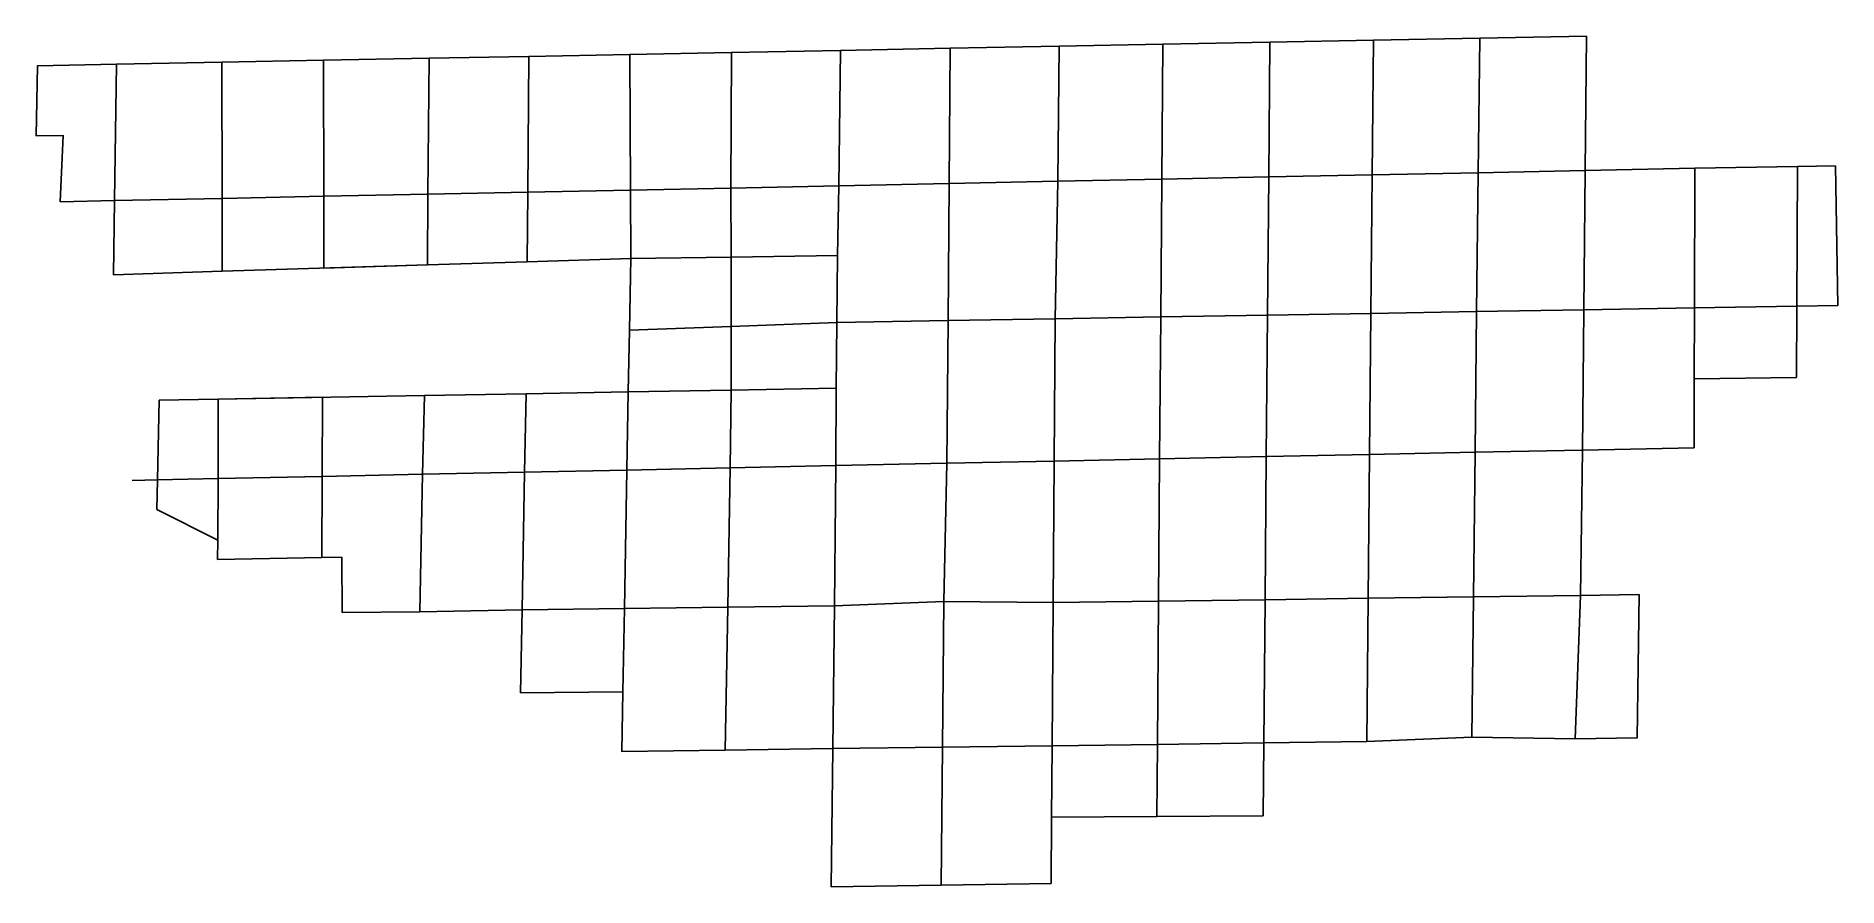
# Model space of a CAD drawing. Header units: inches. Extents: x 525896 to 526577, y 4167840 to 4168162.
import ezdxf

# ---------------------------------------------------------------- set-up
doc = ezdxf.new("R2010")
doc.units = ezdxf.units.IN
doc.header["$MEASUREMENT"] = 0

msp = doc.modelspace()

# ---------------------------------------------------------------- linework, layer by layer
for points in [[(526158.76, 4168155.67), (526199.93, 4168156.46)], [(526199.93, 4168156.46), (526199.38, 4168105.26)], [(526241.5, 4168157.26), (526199.93, 4168156.46)], [(526241.5, 4168157.26), (526241.07, 4168106.11)], [(526282.69, 4168158.05), (526241.5, 4168157.26)], [(526282.69, 4168158.05), (526282.09, 4168106.95)], [(526282.69, 4168158.05), (526321.83, 4168158.8)], [(526321.83, 4168158.8), (526321.44, 4168107.76)], [(526362.34, 4168159.58), (526321.83, 4168158.8)], [(526362.34, 4168159.58), (526361.89, 4168108.59)], [(526401.48, 4168160.33), (526362.34, 4168159.58)], [(526401.48, 4168160.33), (526401, 4168109.39)], [(526401.48, 4168160.33), (526441.64, 4168161.1)], [(526441.64, 4168161.1), (526441.06, 4168110.21)], [(526481.97, 4168161.87), (526441.64, 4168161.1)], [(526481.97, 4168161.87), (526481.49, 4168111.04)], [(525926.33, 4168151.21), (525896.47, 4168150.64), (525895.89, 4168124.16), (525906.19, 4168124.27), (525904.95, 4168099.24)], [(525926.33, 4168151.21), (525925.54, 4168099.66)], [(525966.17, 4168151.98), (525926.33, 4168151.21)], [(526004.61, 4168152.71), (525966.17, 4168151.98)], [(525966.17, 4168151.98), (525966.19, 4168100.49)], [(526044.44, 4168153.48), (526004.61, 4168152.71)], [(526004.61, 4168152.71), (526004.63, 4168101.28)], [(526044.44, 4168153.48), (526044.03, 4168102.08)], [(526044.44, 4168153.48), (526082.22, 4168154.2)], [(526082.22, 4168154.2), (526081.77, 4168102.85)], [(526120.32, 4168154.93), (526082.22, 4168154.2)], [(526158.76, 4168155.67), (526120.32, 4168154.93)], [(526120.32, 4168154.93), (526120.56, 4168103.65)], [(526158.76, 4168155.67), (526158.49, 4168104.42)], [(526361.89, 4168108.59), (526321.44, 4168107.76)], [(526361.89, 4168108.59), (526361.43, 4168056.36)], [(526401, 4168109.39), (526361.89, 4168108.59)], [(526401, 4168109.39), (526400.5, 4168057.02)], [(526401, 4168109.39), (526441.06, 4168110.21)], [(526441.06, 4168110.21), (526440.47, 4168057.7)], [(526481.49, 4168111.04), (526441.06, 4168110.21)], [(526481.49, 4168111.04), (526480.98, 4168058.39)], [(526522.92, 4168111.89), (526481.49, 4168111.04)], [(526522.92, 4168111.89), (526522.81, 4168059.1)], [(526561.7, 4168112.58), (526522.92, 4168111.89)], [(526576.13, 4168112.84), (526577.05, 4168060.02), (526561.47, 4168059.76)], [(526561.7, 4168112.58), (526561.47, 4168059.76)], [(526576.13, 4168112.84), (526561.7, 4168112.58)], [(526004.63, 4168101.28), (526044.03, 4168102.08)], [(526044.03, 4168102.08), (526043.81, 4168075.35)], [(526081.77, 4168102.85), (526044.03, 4168102.08)], [(526081.77, 4168102.85), (526081.54, 4168076.52)], [(526120.56, 4168103.65), (526081.77, 4168102.85)], [(526158.49, 4168104.42), (526120.56, 4168103.65)], [(526120.56, 4168103.65), (526120.68, 4168077.73)], [(526158.49, 4168104.42), (526199.38, 4168105.26)], [(526158.49, 4168104.42), (526158.68, 4168078.33)], [(526199.38, 4168105.26), (526198.84, 4168078.96)], [(526241.07, 4168106.11), (526199.38, 4168105.26)], [(526241.07, 4168106.11), (526240.63, 4168054.31)], [(526241.07, 4168106.11), (526282.09, 4168106.95)], [(526282.09, 4168106.95), (526281.19, 4168055)], [(526321.44, 4168107.76), (526282.09, 4168106.95)], [(526321.44, 4168107.76), (526321.04, 4168055.68)], [(525925.54, 4168099.66), (525904.95, 4168099.24)], [(525925.54, 4168099.66), (525925.12, 4168071.66)], [(525966.19, 4168100.49), (525925.54, 4168099.66)], [(526004.63, 4168101.28), (525966.19, 4168100.49)], [(525966.19, 4168100.49), (525966.2, 4168072.94)], [(526004.63, 4168101.28), (526004.64, 4168074.13), (526043.81, 4168075.35)], [(525966.2, 4168072.94), (526043.81, 4168075.35)], [(526081.54, 4168076.52), (526043.81, 4168075.35)], [(526120.68, 4168077.73), (526081.54, 4168076.52)], [(526120.68, 4168077.73), (526120.19, 4168050.63)], [(526120.68, 4168077.73), (526158.68, 4168078.33)], [(526198.84, 4168078.96), (526158.68, 4168078.33)], [(526158.68, 4168078.33), (526158.7, 4168052.09)], [(526198.84, 4168078.96), (526198.59, 4168053.6)], [(525966.2, 4168072.94), (525925.12, 4168071.66)], [(526240.63, 4168054.31), (526198.59, 4168053.6)], [(526240.63, 4168054.31), (526240.17, 4168000.35)], [(526240.63, 4168054.31), (526281.19, 4168055)], [(526281.19, 4168055), (526280.78, 4168001.19)], [(526321.04, 4168055.68), (526281.19, 4168055)], [(526321.04, 4168055.68), (526320.63, 4168002.03)], [(526361.43, 4168056.36), (526321.04, 4168055.68)], [(526361.43, 4168056.36), (526360.95, 4168002.87)], [(526400.5, 4168057.02), (526361.43, 4168056.36)], [(526400.5, 4168057.02), (526400, 4168003.69)], [(526400.5, 4168057.02), (526440.47, 4168057.7)], [(526440.47, 4168057.7), (526439.86, 4168004.52)], [(526480.98, 4168058.39), (526440.47, 4168057.7)], [(526480.98, 4168058.39), (526480.48, 4168005.37)], [(526522.81, 4168059.1), (526480.98, 4168058.39)], [(526522.81, 4168059.1), (526522.75, 4168032.31)], [(526561.47, 4168059.76), (526522.81, 4168059.1)], [(526561.47, 4168059.76), (526561.36, 4168032.75)], [(526120.19, 4168050.63), (526119.77, 4168027.34)], [(526120.19, 4168050.63), (526158.7, 4168052.09)], [(526198.59, 4168053.6), (526158.7, 4168052.09)], [(526158.7, 4168052.09), (526158.71, 4168028.03)], [(526198.59, 4168053.6), (526198.35, 4168028.73)], [(526081.14, 4168026.66), (526042.68, 4168025.99)], [(526081.14, 4168026.66), (526080.58, 4167997.01)], [(526119.77, 4168027.34), (526081.14, 4168026.66)], [(526119.77, 4168027.34), (526119.24, 4167997.82)], [(526119.77, 4168027.34), (526158.71, 4168028.03)], [(526158.71, 4168028.03), (526158.22, 4167998.64)], [(526198.35, 4168028.73), (526158.71, 4168028.03)], [(526198.35, 4168028.73), (526198.23, 4167999.47)], [(526522.75, 4168032.31), (526522.69, 4168006.25), (526480.48, 4168005.37)], [(526522.75, 4168032.31), (526561.36, 4168032.75)], [(525964.75, 4168024.62), (525942.44, 4168024.22), (525941.79, 4167994.12)], [(525964.75, 4168024.62), (525964.68, 4167994.6)], [(525964.75, 4168024.62), (526042.68, 4168025.99)], [(526004.22, 4168025.31), (525964.75, 4168024.62)], [(526004.22, 4168025.31), (526004.09, 4167995.42)], [(526042.68, 4168025.99), (526042.04, 4167996.21)], [(526198.23, 4167999.47), (526158.22, 4167998.64)], [(526198.23, 4167999.47), (526197.66, 4167946.54)], [(526240.17, 4168000.35), (526198.23, 4167999.47)], [(526240.17, 4168000.35), (526239.01, 4167948.1)], [(526240.17, 4168000.35), (526280.78, 4168001.19)], [(526280.78, 4168001.19), (526280.38, 4167947.68)], [(526320.63, 4168002.03), (526280.78, 4168001.19)], [(526320.63, 4168002.03), (526320.22, 4167948.23)], [(526360.95, 4168002.87), (526320.63, 4168002.03)], [(526360.95, 4168002.87), (526360.48, 4167948.79)], [(526400, 4168003.69), (526360.95, 4168002.87)], [(526400, 4168003.69), (526399.48, 4167949.33)], [(526400, 4168003.69), (526439.86, 4168004.52)], [(526439.86, 4168004.52), (526439.24, 4167949.88)], [(526480.48, 4168005.37), (526439.86, 4168004.52)], [(526480.48, 4168005.37), (526479.78, 4167950.43)], [(525941.79, 4167994.12), (525932.17, 4167993.92)], [(525941.79, 4167994.12), (525941.54, 4167982.9), (525964.63, 4167971.35)], [(525964.68, 4167994.6), (525941.79, 4167994.12)], [(525964.68, 4167994.6), (525964.63, 4167971.35)], [(526004.09, 4167995.42), (525964.68, 4167994.6)], [(526004.09, 4167995.42), (526003.96, 4167964.79)], [(526004.09, 4167995.42), (526042.04, 4167996.21)], [(526042.04, 4167996.21), (526040.92, 4167944.26)], [(526080.58, 4167997.01), (526042.04, 4167996.21)], [(526080.58, 4167997.01), (526079.6, 4167944.91)], [(526119.24, 4167997.82), (526080.58, 4167997.01)], [(526119.24, 4167997.82), (526118.29, 4167945.44)], [(526119.24, 4167997.82), (526158.22, 4167998.64)], [(526158.22, 4167998.64), (526157.34, 4167945.98)], [(525964.63, 4167971.35), (525964.47, 4167964.05)], [(526003.96, 4167964.79), (525964.47, 4167964.05)], [(526011.5, 4167964.94), (526003.96, 4167964.79)], [(526011.5, 4167964.94), (526011.56, 4167943.97), (526040.92, 4167944.26)], [(526079.6, 4167944.91), (526040.92, 4167944.26)], [(526079.6, 4167944.91), (526079.02, 4167913.57)], [(526118.29, 4167945.44), (526079.6, 4167944.91)], [(526118.29, 4167945.44), (526117.72, 4167914.03)], [(526118.29, 4167945.44), (526157.34, 4167945.98)], [(526157.34, 4167945.98), (526156.44, 4167891.95)], [(526197.66, 4167946.54), (526157.34, 4167945.98)], [(526197.66, 4167946.54), (526197.07, 4167892.49)], [(526239.01, 4167948.1), (526197.66, 4167946.54)], [(526239.01, 4167948.1), (526238.51, 4167893.04)], [(526239.01, 4167948.1), (526280.38, 4167947.68)], [(526280.38, 4167947.68), (526279.97, 4167893.59)], [(526320.22, 4167948.23), (526280.38, 4167947.68)], [(526320.22, 4167948.23), (526319.8, 4167894.12)], [(526360.48, 4167948.79), (526320.22, 4167948.23)], [(526360.48, 4167948.79), (526360, 4167894.65)], [(526399.48, 4167949.33), (526360.48, 4167948.79)], [(526399.48, 4167949.33), (526398.97, 4167895.17)], [(526399.48, 4167949.33), (526439.24, 4167949.88)], [(526439.24, 4167949.88), (526438.64, 4167896.87)], [(526479.78, 4167950.43), (526439.24, 4167949.88)], [(526501.93, 4167950.74), (526501.09, 4167896.53), (526477.75, 4167896.22)], [(526479.78, 4167950.43), (526477.75, 4167896.22)], [(526501.93, 4167950.74), (526479.78, 4167950.43)], [(526117.72, 4167914.03), (526079.02, 4167913.57)], [(526117.72, 4167914.03), (526117.31, 4167891.43), (526156.44, 4167891.95)], [(526197.07, 4167892.49), (526156.44, 4167891.95)], [(526197.07, 4167892.49), (526196.5, 4167840.21)], [(526238.51, 4167893.04), (526197.07, 4167892.49)], [(526238.51, 4167893.04), (526238.04, 4167840.86)], [(526238.51, 4167893.04), (526279.97, 4167893.59)], [(526279.97, 4167893.59), (526279.77, 4167866.56)], [(526319.8, 4167894.12), (526279.97, 4167893.59)], [(526319.8, 4167894.12), (526319.59, 4167866.83)], [(526360, 4167894.65), (526319.8, 4167894.12)], [(526360, 4167894.65), (526359.75, 4167867.1)], [(526398.97, 4167895.17), (526360, 4167894.65)], [(526398.97, 4167895.17), (526438.64, 4167896.87)], [(526438.64, 4167896.87), (526477.75, 4167896.22)], [(526279.77, 4167866.56), (526279.58, 4167841.51)], [(526279.77, 4167866.56), (526319.59, 4167866.83)], [(526319.59, 4167866.83), (526359.75, 4167867.1)], [(526238.04, 4167840.86), (526196.5, 4167840.21)], [(526238.04, 4167840.86), (526279.58, 4167841.51)]]:
    msp.add_lwpolyline(points)

doc.saveas('drawing.dxf')
